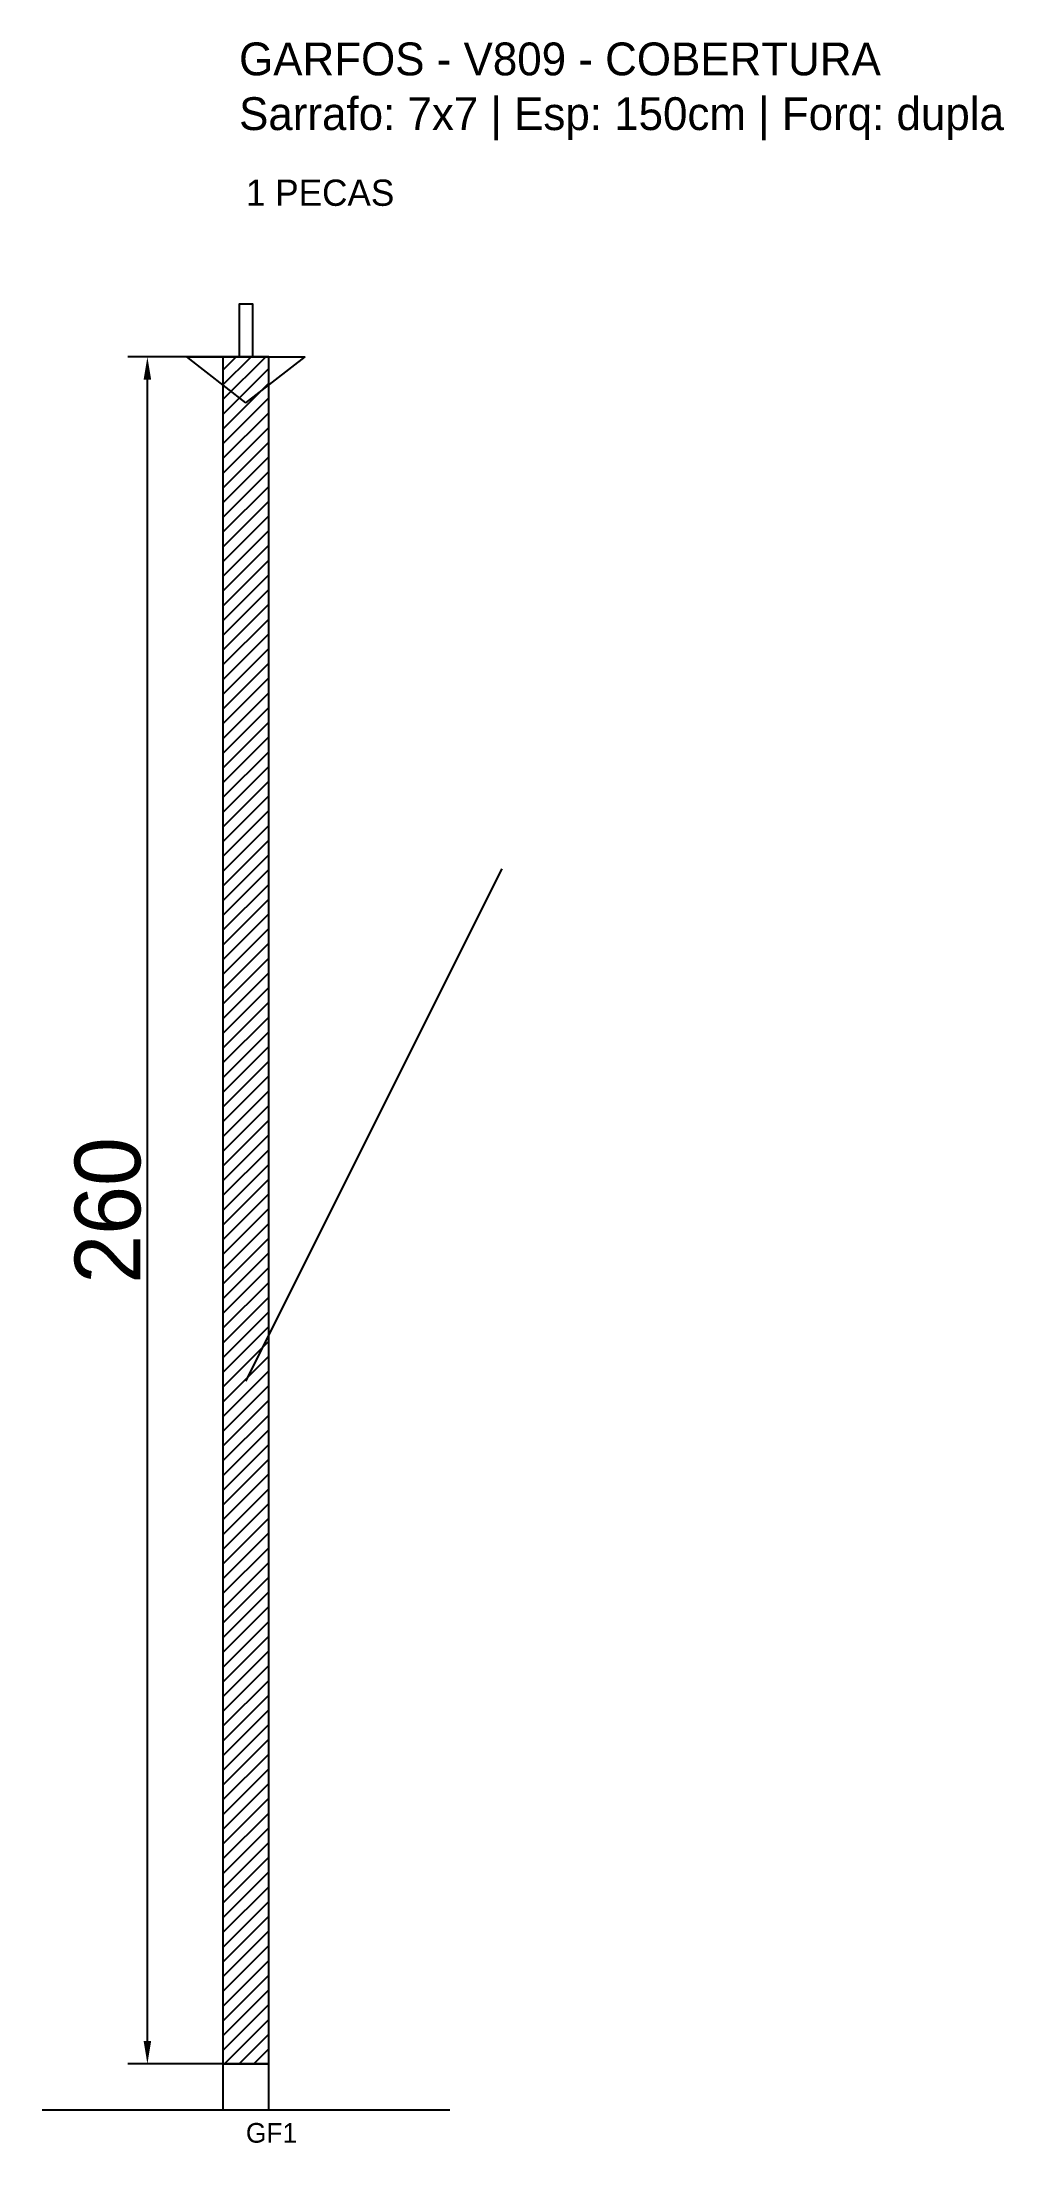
# Model space of a CAD drawing. Header units: metres. Extents: x -30 to 116, y -12 to 308.
import ezdxf

# ---------------------------------------------------------------- set-up
doc = ezdxf.new("R2010")
doc.units = ezdxf.units.M
for name, color, linetype in [('BARRA_ANCORAGEM', 1, 'Continuous'), ('COTA', 241, 'Continuous'), ('GARFOS OK', 3, 'Continuous'), ('NOME DA VIGA', 6, 'Continuous'), ('SARR_7x7', 40, 'Continuous'), ('VIGAS', 3, 'Continuous')]:
    doc.layers.add(name, color=color, linetype=linetype)
doc.dimstyles.new('EZ DXF', dxfattribs={"dimtxt": 10, "dimasz": 3.5, "dimexe": 3, "dimexo": 1.5, "dimgap": 1, "dimtad": 1, "dimdec": 1, "dimdsep": 46, "dimcen": 2.5, "dimazin": 3, "dimtfac": 1, "dimtmove": 0, "dimatfit": 3})

msp = doc.modelspace()

# ---------------------------------------------------------------- hatches: boundary and pattern name
at = {"layer": 'COTA'}
h = msp.add_hatch(dxfattribs=at)
h.set_pattern_fill('ANSI31', scale=0.5)
h.paths.add_polyline_path([(-2.46, 0), (4.54, 0), (4.54, 260), (-2.46, 260)])

# ---------------------------------------------------------------- linework, layer by layer
at = {"layer": 'BARRA_ANCORAGEM'}
msp.add_line((1.04, 104), (40.04, 182), dxfattribs=at)
at = {"layer": 'GARFOS OK'}
for p, q in [((1.04, 253), (-7.96, 260)), ((-7.96, 260), (10.04, 260)), ((1.04, 253), (10.04, 260))]:
    msp.add_line(p, q, dxfattribs=at)
at = {"layer": 'GARFOS OK', "linetype": 'CONTINUOUS'}
msp.add_line((-30, -7), (32.08, -7), dxfattribs=at)
at = {"layer": 'GARFOS OK'}
msp.add_lwpolyline([(-2.46, 0), (4.54, 0), (4.54, 260), (-2.46, 260), (-2.46, 0)], dxfattribs=at)
at = {"layer": 'SARR_7x7'}
msp.add_lwpolyline([(-2.46, -7), (4.54, -7), (4.54, 0), (-2.46, 0), (-2.46, -7)], dxfattribs=at)
at = {"layer": 'VIGAS'}
msp.add_lwpolyline([(0, 260), (2.08, 260), (2.08, 268), (0, 268), (0, 260)], dxfattribs=at)

# ---------------------------------------------------------------- texts
at = {"layer": 'NOME DA VIGA'}
for s, height, p in [('1 PECAS', 4, (1.04, 283)), ('GF1', 3, (1.04, -12))]:
    msp.add_text(s, height=height, dxfattribs=at).set_placement(p)
at = {"layer": 'NOME DA VIGA', "insert": (0, 293), "char_height": 5, "attachment_point": 7}
msp.add_mtext('GARFOS - V809 - COBERTURA\\PSarrafo: 7x7 | Esp: 150cm | Forq: dupla', dxfattribs=at)

# ---------------------------------------------------------------- dimensions: what is measured, and where the dimension line sits
at = {"layer": 'COTA'}
msp.add_linear_dim(base=(-13.96, 0), p1=(1.04, 0), p2=(1.04, 260), angle=90, dimstyle='EZ DXF', dxfattribs=at).render()

doc.saveas('drawing.dxf')
